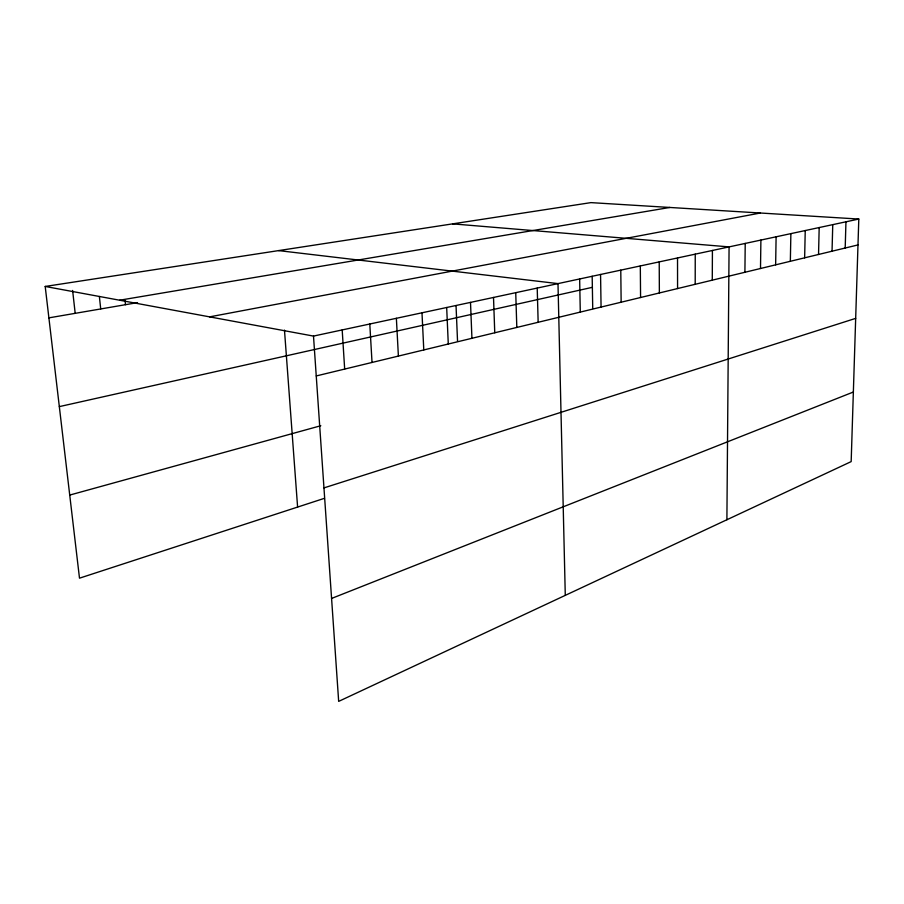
<?xml version="1.0" encoding="UTF-8"?>
<svg xmlns="http://www.w3.org/2000/svg" width="904" height="904" viewBox="0 0 904 904"><rect width="100%" height="100%" fill="white"/><g stroke="black" fill="none" stroke-linecap="round" stroke-linejoin="round"><path stroke-width="1.36" d="M695.199 284.297L695.244 254.148M712.273 280.172L712.42 250.464M726.895 519.743L729.076 246.894L452.576 223.864M744.907 272.273L745.224 243.425M760.501 268.499L760.897 240.057M775.643 264.838L776.107 236.791M790.345 261.29L790.876 233.627M804.639 257.832L805.238 230.543M818.538 254.465L819.182 227.548M832.042 251.199L832.753 224.633M845.195 248.024L845.952 221.808M45.2 286.455L590.922 202.62L858.8 219.05L851.172 461.605L338.672 701.38L313.496 336.085L45.2 286.455L79.495 578.176L324.457 498.319M331.576 598.448L853.365 392.02M323.96 487.9L855.681 318.377M69.732 495.076L320.807 425.727M316.242 375.951L857.986 244.927M59.325 406.619L592.369 287.325M313.496 336.085L858.8 219.05M209.615 316.863L760.377 213.016M48.895 317.858L137.532 302.625M119.633 300.218L669.841 207.457M278.579 250.6L557.994 283.607L565.282 595.363M72.614 290.455L75.19 313.338M99.372 296.467L100.717 308.953M125.068 300.591L125.498 304.693M284.477 330.129L297.608 507.065M342.187 329.926L344.673 369.069M369.792 324.005L372.03 362.459M396.37 318.298L398.393 356.086M421.987 312.807L423.784 349.938M446.678 307.507L448.282 344.017M456.034 305.575L457.537 341.158M470.509 302.388L471.933 338.299M493.516 297.45L494.759 332.774M515.732 292.681L516.817 327.44M537.213 288.071L538.151 322.276M579.645 278.963L580.289 312.083M592.176 276.262L592.73 308.524M600.561 274.477L601.07 307.066M620.777 270.138L621.15 302.207M640.314 265.945L640.574 297.506M659.219 261.889L659.366 292.964M677.525 257.956L677.571 288.557"/></g></svg>
